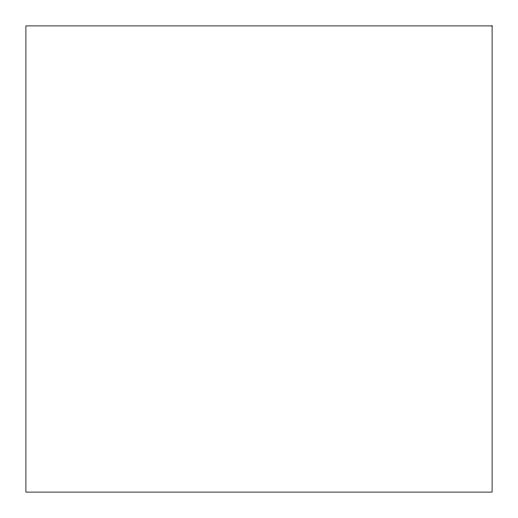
<?xml version="1.0" encoding="UTF-8"?>
<svg xmlns="http://www.w3.org/2000/svg" width="518" height="518" viewBox="0 0 518 518"><rect width="100%" height="100%" fill="white"/><g stroke="black" fill="none" stroke-linecap="round" stroke-linejoin="round"><path stroke-width="0.78" d="M492.1 25.9L25.9 25.9L25.9 492.1L492.1 492.1L492.1 25.9"/></g></svg>
